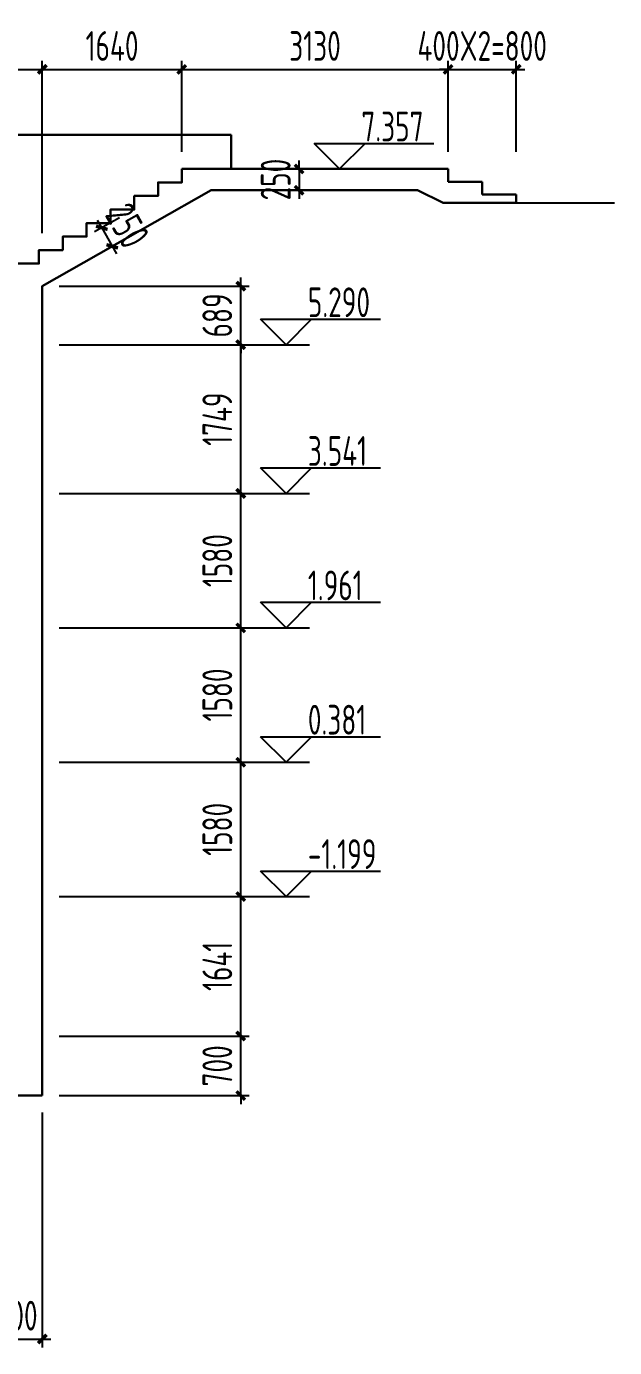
# Model space of a CAD drawing. Header units: millimetres. Extents: x -897614 to 191467, y -439928 to 101803.
# Drawn here: x -792655 to -785742, y -110281 to -94745 of the extents above; entities that cross this region are included whole.
import ezdxf

# ---------------------------------------------------------------- set-up
doc = ezdxf.new("R2010")
doc.units = ezdxf.units.MM
doc.header["$LTSCALE"] = 1000
for name, color, linetype in [('DIM_ELEV', 3, 'Continuous'), ('DIM_LEAD', 3, 'Continuous'), ('HC_ZP', 4, 'Continuous')]:
    doc.layers.add(name, color=color, linetype=linetype)
doc.layers.add('WALL', color=6, linetype='Continuous', lineweight=30)
doc.styles.add('TSSD', font='tssdeng.shx', dxfattribs={"width": 0.7, "bigfont": 'tssdchn.shx'})
doc.dimstyles.new('TSD', dxfattribs={"dimtxt": 350, "dimasz": 100, "dimexe": 100, "dimexo": 200, "dimgap": 100, "dimtad": 1, "dimdec": 0, "dimzin": 0, "dimdsep": 46, "dimtxsty": 'TSSD', "dimblk": 'ARCHTICK', "dimcen": 0.09, "dimclrt": 7, "dimazin": 2, "dimtfac": 1, "dimtdec": 0, "dimtix": 1, "dimtmove": 2, "dimatfit": 3, "dimfxl": 0, "dimtolj": 1, "dimtzin": 0, "dimarcsym": 0})

# ---------------------------------------------------------------- blocks, each defined once
blk = doc.blocks.new('_ArchTick')
at = {"color": 0, "linetype": 'ByBlock', "const_width": 0.4}
blk.add_lwpolyline([(-0.5, -0.5), (0.5, 0.5)], dxfattribs=at)
blk = doc.blocks.new('*D313')
at = {"layer": 'Defpoints', "color": 0, "transparency": 16777216}
for p in [(-793068, -107318, 0), (-792468, -107318, 0), (-792468, -110181)]:
    blk.add_point(p, dxfattribs=at)
at = {"layer": 'DIM_LEAD', "color": 0, "lineweight": -2, "transparency": 16777216}
for p, q in [((-793068, -107518), (-793068, -110281)), ((-792468, -107518), (-792468, -110281)), ((-793068, -110181), (-793168, -110181)), ((-793068, -110181), (-792468, -110181)), ((-792468, -110181), (-792368, -110181))]:
    blk.add_line(p, q, dxfattribs=at)
at = {"layer": 'DIM_LEAD', "color": 0, "lineweight": -2, "transparency": 16777216, "xscale": 100, "yscale": 100, "zscale": 100}
blk.add_blockref('_ArchTick', (-793068, -110181), dxfattribs=at)
at = {"layer": 'DIM_LEAD', "color": 0, "lineweight": -2, "transparency": 16777216, "xscale": 100, "yscale": 100, "zscale": 100, "rotation": 180}
blk.add_blockref('_ArchTick', (-792468, -110181), dxfattribs=at)
at = {"layer": 'DIM_LEAD', "color": 7, "transparency": 16777216, "insert": (-792768, -109906), "char_height": 350, "attachment_point": 5, "style": 'TSSD'}
blk.add_mtext('\\A1;600', dxfattribs=at)
blk = doc.blocks.new('*D314')
at = {"layer": 'Defpoints', "color": 0, "transparency": 16777216}
for p in [(-792468, -106618, 0), (-790136, -106618), (-792468, -107318, 0)]:
    blk.add_point(p, dxfattribs=at)
at = {"layer": 'DIM_LEAD', "color": 0, "lineweight": -2, "transparency": 16777216}
for p, q in [((-790136, -106618), (-790136, -106518)), ((-792268, -106618), (-790036, -106618)), ((-790136, -107318), (-790136, -106618)), ((-792268, -107318), (-790036, -107318)), ((-790136, -107318), (-790136, -107418))]:
    blk.add_line(p, q, dxfattribs=at)
at = {"layer": 'DIM_LEAD', "color": 0, "lineweight": -2, "transparency": 16777216, "xscale": 100, "yscale": 100, "zscale": 100}
for p, rotation in [((-790136, -106618), 270), ((-790136, -107318), 90)]:
    blk.add_blockref('_ArchTick', p, dxfattribs=dict(at, rotation=rotation))
at = {"layer": 'DIM_LEAD', "color": 7, "transparency": 16777216, "insert": (-790411, -106968), "char_height": 350, "attachment_point": 5, "rotation": 90, "style": 'TSSD'}
blk.add_mtext('\\A1;700', dxfattribs=at)
blk = doc.blocks.new('*D315')
at = {"layer": 'Defpoints', "color": 0, "transparency": 16777216}
for p in [(-792468, -104977, 0), (-790136, -104977), (-792468, -106618, 0)]:
    blk.add_point(p, dxfattribs=at)
at = {"layer": 'DIM_LEAD', "color": 0, "lineweight": -2, "transparency": 16777216}
for p, q in [((-792268, -104977), (-790036, -104977)), ((-790136, -106618), (-790136, -104977)), ((-792268, -106618), (-790036, -106618))]:
    blk.add_line(p, q, dxfattribs=at)
at = {"layer": 'DIM_LEAD', "color": 0, "lineweight": -2, "transparency": 16777216, "xscale": 100, "yscale": 100, "zscale": 100}
for p, rotation in [((-790136, -104977), 90), ((-790136, -106618), 270)]:
    blk.add_blockref('_ArchTick', p, dxfattribs=dict(at, rotation=rotation))
at = {"layer": 'DIM_LEAD', "color": 7, "transparency": 16777216, "insert": (-790411, -105798), "char_height": 350, "attachment_point": 5, "rotation": 90, "style": 'TSSD'}
blk.add_mtext('\\A1;1641', dxfattribs=at)
blk = doc.blocks.new('*D316')
at = {"layer": 'Defpoints', "color": 0, "transparency": 16777216}
for p in [(-792468, -103397, 0), (-790136, -103397), (-792468, -104977, 0)]:
    blk.add_point(p, dxfattribs=at)
at = {"layer": 'DIM_LEAD', "color": 0, "lineweight": -2, "transparency": 16777216}
for p, q in [((-792268, -103397), (-790036, -103397)), ((-790136, -104977), (-790136, -103397)), ((-792268, -104977), (-790036, -104977))]:
    blk.add_line(p, q, dxfattribs=at)
at = {"layer": 'DIM_LEAD', "color": 0, "lineweight": -2, "transparency": 16777216, "xscale": 100, "yscale": 100, "zscale": 100}
for p, rotation in [((-790136, -103397), 90), ((-790136, -104977), 270)]:
    blk.add_blockref('_ArchTick', p, dxfattribs=dict(at, rotation=rotation))
at = {"layer": 'DIM_LEAD', "color": 7, "transparency": 16777216, "insert": (-790411, -104187), "char_height": 350, "attachment_point": 5, "rotation": 90, "style": 'TSSD'}
blk.add_mtext('\\A1;1580', dxfattribs=at)
blk = doc.blocks.new('*D317')
at = {"layer": 'Defpoints', "color": 0, "transparency": 16777216}
for p in [(-792468, -101817, 0), (-790136, -101817), (-792468, -103397, 0)]:
    blk.add_point(p, dxfattribs=at)
at = {"layer": 'DIM_LEAD', "color": 0, "lineweight": -2, "transparency": 16777216}
for p, q in [((-792268, -101817), (-790036, -101817)), ((-790136, -103397), (-790136, -101817)), ((-792268, -103397), (-790036, -103397))]:
    blk.add_line(p, q, dxfattribs=at)
at = {"layer": 'DIM_LEAD', "color": 0, "lineweight": -2, "transparency": 16777216, "xscale": 100, "yscale": 100, "zscale": 100}
for p, rotation in [((-790136, -101817), 90), ((-790136, -103397), 270)]:
    blk.add_blockref('_ArchTick', p, dxfattribs=dict(at, rotation=rotation))
at = {"layer": 'DIM_LEAD', "color": 7, "transparency": 16777216, "insert": (-790411, -102607), "char_height": 350, "attachment_point": 5, "rotation": 90, "style": 'TSSD'}
blk.add_mtext('\\A1;1580', dxfattribs=at)
blk = doc.blocks.new('*D318')
at = {"layer": 'Defpoints', "color": 0, "transparency": 16777216}
for p in [(-792468, -100237, 0), (-790136, -100237), (-792468, -101817, 0)]:
    blk.add_point(p, dxfattribs=at)
at = {"layer": 'DIM_LEAD', "color": 0, "lineweight": -2, "transparency": 16777216}
for p, q in [((-792268, -100237), (-790036, -100237)), ((-790136, -101817), (-790136, -100237)), ((-792268, -101817), (-790036, -101817))]:
    blk.add_line(p, q, dxfattribs=at)
at = {"layer": 'DIM_LEAD', "color": 0, "lineweight": -2, "transparency": 16777216, "xscale": 100, "yscale": 100, "zscale": 100}
for p, rotation in [((-790136, -100237), 90), ((-790136, -101817), 270)]:
    blk.add_blockref('_ArchTick', p, dxfattribs=dict(at, rotation=rotation))
at = {"layer": 'DIM_LEAD', "color": 7, "transparency": 16777216, "insert": (-790411, -101027), "char_height": 350, "attachment_point": 5, "rotation": 90, "style": 'TSSD'}
blk.add_mtext('\\A1;1580', dxfattribs=at)
blk = doc.blocks.new('*D319')
at = {"layer": 'Defpoints', "color": 0, "transparency": 16777216}
for p in [(-792468, -98488, 0), (-790136, -98488), (-792468, -100237, 0)]:
    blk.add_point(p, dxfattribs=at)
at = {"layer": 'DIM_LEAD', "color": 0, "lineweight": -2, "transparency": 16777216}
for p, q in [((-792268, -98488), (-790036, -98488)), ((-790136, -100237), (-790136, -98488)), ((-792268, -100237), (-790036, -100237))]:
    blk.add_line(p, q, dxfattribs=at)
at = {"layer": 'DIM_LEAD', "color": 0, "lineweight": -2, "transparency": 16777216, "xscale": 100, "yscale": 100, "zscale": 100}
for p, rotation in [((-790136, -98488), 90), ((-790136, -100237), 270)]:
    blk.add_blockref('_ArchTick', p, dxfattribs=dict(at, rotation=rotation))
at = {"layer": 'DIM_LEAD', "color": 7, "transparency": 16777216, "insert": (-790411, -99363), "char_height": 350, "attachment_point": 5, "rotation": 90, "style": 'TSSD'}
blk.add_mtext('\\A1;1749', dxfattribs=at)
blk = doc.blocks.new('*D320')
at = {"layer": 'Defpoints', "color": 0, "transparency": 16777216}
for p in [(-792468, -97799, 0), (-790136, -97799), (-792468, -98488, 0)]:
    blk.add_point(p, dxfattribs=at)
at = {"layer": 'DIM_LEAD', "color": 0, "lineweight": -2, "transparency": 16777216}
for p, q in [((-790136, -97799), (-790136, -97699)), ((-792268, -97799), (-790036, -97799)), ((-790136, -98488), (-790136, -97799)), ((-792268, -98488), (-790036, -98488)), ((-790136, -98488), (-790136, -98588))]:
    blk.add_line(p, q, dxfattribs=at)
at = {"layer": 'DIM_LEAD', "color": 0, "lineweight": -2, "transparency": 16777216, "xscale": 100, "yscale": 100, "zscale": 100}
for p, rotation in [((-790136, -97799), 270), ((-790136, -98488), 90)]:
    blk.add_blockref('_ArchTick', p, dxfattribs=dict(at, rotation=rotation))
at = {"layer": 'DIM_LEAD', "color": 7, "transparency": 16777216, "insert": (-790411, -98143), "char_height": 350, "attachment_point": 5, "rotation": 90, "style": 'TSSD'}
blk.add_mtext('\\A1;689', dxfattribs=at)
blk = doc.blocks.new('*D606')
at = {"layer": 'Defpoints', "color": 0, "transparency": 16777216}
for p in [(-792468, -95250), (-800888, -96019, 0), (-792468, -97375, 0)]:
    blk.add_point(p, dxfattribs=at)
at = {"layer": 'DIM_LEAD', "color": 0, "lineweight": -2, "transparency": 16777216}
for p, q in [((-800888, -95819), (-800888, -95150)), ((-792468, -97175), (-792468, -95150)), ((-800888, -95250), (-792468, -95250))]:
    blk.add_line(p, q, dxfattribs=at)
at = {"layer": 'DIM_LEAD', "color": 0, "lineweight": -2, "transparency": 16777216, "xscale": 100, "yscale": 100, "zscale": 100, "rotation": 180}
blk.add_blockref('_ArchTick', (-800888, -95250), dxfattribs=at)
at = {"layer": 'DIM_LEAD', "color": 0, "lineweight": -2, "transparency": 16777216, "xscale": 100, "yscale": 100, "zscale": 100}
blk.add_blockref('_ArchTick', (-792468, -95250), dxfattribs=at)
at = {"layer": 'DIM_LEAD', "color": 7, "transparency": 16777216, "insert": (-796678, -94975), "char_height": 350, "attachment_point": 5, "style": 'TSSD'}
blk.add_mtext('\\A1;8420', dxfattribs=at)
blk = doc.blocks.new('*D607')
at = {"layer": 'Defpoints', "color": 0, "transparency": 16777216}
for p in [(-790828, -95250), (-790828, -96421, 0), (-792468, -97375, 0)]:
    blk.add_point(p, dxfattribs=at)
at = {"layer": 'DIM_LEAD', "color": 0, "lineweight": -2, "transparency": 16777216}
for p, q in [((-792468, -97175), (-792468, -95150)), ((-790828, -96221), (-790828, -95150)), ((-792468, -95250), (-790828, -95250))]:
    blk.add_line(p, q, dxfattribs=at)
at = {"layer": 'DIM_LEAD', "color": 0, "lineweight": -2, "transparency": 16777216, "xscale": 100, "yscale": 100, "zscale": 100, "rotation": 180}
blk.add_blockref('_ArchTick', (-792468, -95250), dxfattribs=at)
at = {"layer": 'DIM_LEAD', "color": 0, "lineweight": -2, "transparency": 16777216, "xscale": 100, "yscale": 100, "zscale": 100}
blk.add_blockref('_ArchTick', (-790828, -95250), dxfattribs=at)
at = {"layer": 'DIM_LEAD', "color": 7, "transparency": 16777216, "insert": (-791648, -94975), "char_height": 350, "attachment_point": 5, "style": 'TSSD'}
blk.add_mtext('\\A1;1640', dxfattribs=at)
blk = doc.blocks.new('*D608')
at = {"layer": 'Defpoints', "color": 0, "transparency": 16777216}
for p in [(-787698, -95250), (-790828, -96421, 0), (-787698, -96421, 0)]:
    blk.add_point(p, dxfattribs=at)
at = {"layer": 'DIM_LEAD', "color": 0, "lineweight": -2, "transparency": 16777216}
for p, q in [((-790828, -96221), (-790828, -95150)), ((-787698, -96221), (-787698, -95150)), ((-790828, -95250), (-787698, -95250))]:
    blk.add_line(p, q, dxfattribs=at)
at = {"layer": 'DIM_LEAD', "color": 0, "lineweight": -2, "transparency": 16777216, "xscale": 100, "yscale": 100, "zscale": 100, "rotation": 180}
blk.add_blockref('_ArchTick', (-790828, -95250), dxfattribs=at)
at = {"layer": 'DIM_LEAD', "color": 0, "lineweight": -2, "transparency": 16777216, "xscale": 100, "yscale": 100, "zscale": 100}
blk.add_blockref('_ArchTick', (-787698, -95250), dxfattribs=at)
at = {"layer": 'DIM_LEAD', "color": 7, "transparency": 16777216, "insert": (-789263, -94975), "char_height": 350, "attachment_point": 5, "style": 'TSSD'}
blk.add_mtext('\\A1;3130', dxfattribs=at)
blk = doc.blocks.new('*D609')
at = {"layer": 'Defpoints', "color": 0, "transparency": 16777216}
for p in [(-786898, -95250), (-787698, -96421, 0), (-786898, -96421, 0)]:
    blk.add_point(p, dxfattribs=at)
at = {"layer": 'DIM_LEAD', "color": 0, "lineweight": -2, "transparency": 16777216}
for p, q in [((-787698, -96221), (-787698, -95150)), ((-786898, -96221), (-786898, -95150)), ((-787698, -95250), (-787798, -95250)), ((-787698, -95250), (-786898, -95250)), ((-786898, -95250), (-786798, -95250))]:
    blk.add_line(p, q, dxfattribs=at)
at = {"layer": 'DIM_LEAD', "color": 0, "lineweight": -2, "transparency": 16777216, "xscale": 100, "yscale": 100, "zscale": 100}
blk.add_blockref('_ArchTick', (-787698, -95250), dxfattribs=at)
at = {"layer": 'DIM_LEAD', "color": 0, "lineweight": -2, "transparency": 16777216, "xscale": 100, "yscale": 100, "zscale": 100, "rotation": 180}
blk.add_blockref('_ArchTick', (-786898, -95250), dxfattribs=at)
at = {"layer": 'DIM_LEAD', "color": 7, "transparency": 16777216, "insert": (-787298, -94975), "char_height": 350, "attachment_point": 5, "style": 'TSSD'}
blk.add_mtext('\\A1;400X2=800', dxfattribs=at)
blk = doc.blocks.new('*D843')
at = {"layer": 'Defpoints', "color": 0, "transparency": 16777216}
for p in [(-791388, -96898, 0), (-791241, -97102, 0), (-791646, -97331)]:
    blk.add_point(p, dxfattribs=at)
at = {"layer": 'DIM_LEAD', "color": 0, "lineweight": -2, "transparency": 16777216}
for p, q in [((-791562, -96996), (-791856, -97162)), ((-791769, -97113), (-791818, -97026)), ((-791769, -97113), (-791646, -97331)), ((-791415, -97200), (-791733, -97380)), ((-791646, -97331), (-791597, -97418))]:
    blk.add_line(p, q, dxfattribs=at)
for p, xscale, yscale, zscale, rotation in [((-791769, -97113), 100, 100, 100, 299.4354163613926), ((-791646, -97331), 99.99999999999999, 99.99999999999999, 99.99999999999999, 119.4354163613926)]:
    blk.add_blockref('_ArchTick', p, dxfattribs=dict(at, xscale=xscale, yscale=yscale, zscale=zscale, rotation=rotation))
at = {"layer": 'DIM_LEAD', "color": 7, "transparency": 16777216, "insert": (-791468, -97087), "char_height": 350, "attachment_point": 5, "rotation": 299.4354, "style": 'TSSD'}
blk.add_mtext('\\A1;250', dxfattribs=at)
blk = doc.blocks.new('*D844')
at = {"layer": 'Defpoints', "color": 0, "transparency": 16777216}
for p in [(-790248, -96421, 0), (-790248, -96671, 0), (-789450, -96671)]:
    blk.add_point(p, dxfattribs=at)
at = {"layer": 'DIM_LEAD', "color": 0, "lineweight": -2, "transparency": 16777216}
for p, q in [((-789450, -96421), (-789450, -96321)), ((-790048, -96421), (-789350, -96421)), ((-789450, -96421), (-789450, -96671)), ((-790048, -96671), (-789350, -96671)), ((-789450, -96671), (-789450, -96771))]:
    blk.add_line(p, q, dxfattribs=at)
at = {"layer": 'DIM_LEAD', "color": 0, "lineweight": -2, "transparency": 16777216, "xscale": 100, "yscale": 100, "zscale": 100}
for p, rotation in [((-789450, -96421), 270), ((-789450, -96671), 90)]:
    blk.add_blockref('_ArchTick', p, dxfattribs=dict(at, rotation=rotation))
at = {"layer": 'DIM_LEAD', "color": 7, "transparency": 16777216, "insert": (-789725, -96546), "char_height": 350, "attachment_point": 5, "rotation": 90, "style": 'TSSD'}
blk.add_mtext('\\A1;250', dxfattribs=at)

msp = doc.modelspace()

# ---------------------------------------------------------------- linework, layer by layer
at = {"layer": 'DIM_ELEV'}
for p, q in [((-788973.57525, -96421.0803, 0), (-789273.57525, -96121.0803, 0)), ((-789273.57525, -96121.0803, 0), (-787864.78284, -96121.0803, 0)), ((-788973.57525, -96421.0803, 0), (-788673.57525, -96121.0803, 0)), ((-789602.48667, -98488.0803), (-789902.48667, -98188.0803)), ((-789902.48667, -98188.0803), (-788493.69426, -98188.0803)), ((-789602.48667, -98488.0803), (-789302.48667, -98188.0803)), ((-790035.98967, -98488.0803), (-789326.56225, -98488.0803)), ((-789602.48667, -100237.0803), (-789902.48667, -99937.0803)), ((-789902.48667, -99937.0803), (-788493.69426, -99937.0803)), ((-789602.48667, -100237.0803), (-789302.48667, -99937.0803)), ((-790035.98967, -100237.0803), (-789326.56225, -100237.0803)), ((-789602.48667, -101817.0803), (-789902.48667, -101517.0803)), ((-789902.48667, -101517.0803), (-788493.69426, -101517.0803)), ((-789602.48667, -101817.0803), (-789302.48667, -101517.0803)), ((-790035.98967, -101817.0803), (-789326.56225, -101817.0803)), ((-789602.48667, -103397.0803), (-789902.48667, -103097.0803)), ((-789902.48667, -103097.0803), (-788493.69426, -103097.0803)), ((-789602.48667, -103397.0803), (-789302.48667, -103097.0803)), ((-790035.98967, -103397.0803), (-789326.56225, -103397.0803)), ((-789602.48667, -104977.0803), (-789902.48667, -104677.0803)), ((-789902.48667, -104677.0803), (-788493.69426, -104677.0803)), ((-789602.48667, -104977.0803), (-789302.48667, -104677.0803)), ((-790035.98967, -104977.0803), (-789326.56225, -104977.0803))]:
    msp.add_line(p, q, dxfattribs=at)
at = {"layer": 'HC_ZP', "color": 7}
msp.add_line((-786897.86299, -96821.0803, 0), (-785742.05288, -96821.0803, 0), dxfattribs=at)
at = {"layer": 'WALL'}
for p, q in [((-800887.86298, -96019.0803, 0), (-790247.86307, -96019.0803, 0)), ((-790247.86307, -96019.0803, 0), (-790247.86307, -96421.0803, 0)), ((-787697.86299, -96421.0803, 0), (-790827.86299, -96421.0803, 0)), ((-787697.86299, -96571.0803, 0), (-787697.86299, -96421.0803, 0)), ((-787297.86299, -96571.0803, 0), (-787697.86299, -96571.0803, 0)), ((-787297.86299, -96721.0803, 0), (-787297.86299, -96571.0803, 0)), ((-788056.87998, -96671.0803, 0), (-787756.87998, -96821.0803, 0)), ((-786897.86299, -96721.0803, 0), (-787297.86299, -96721.0803, 0)), ((-786897.86299, -96821.0803, 0), (-786897.86299, -96721.0803, 0)), ((-787756.87998, -96821.0803, 0), (-786897.86299, -96821.0803, 0)), ((-792467.86297, -107318.0803, 0), (-803537.86299, -107318.0803, 0))]:
    msp.add_line(p, q, dxfattribs=at)
at = {"layer": 'WALL', "elevation": 0}
for points in [[(-790827.86299, -96421.0803), (-790827.86299, -96580.0803), (-791107.86299, -96580.0803), (-791107.86299, -96739.0803), (-791387.86299, -96739.0803), (-791387.86299, -96898.0803), (-791667.86299, -96898.0803), (-791667.86299, -97057.0803), (-791947.86299, -97057.0803), (-791947.86299, -97216.0803), (-792227.86299, -97216.0803), (-792227.86299, -97375.0803), (-792507.86299, -97375.0803), (-792507.86299, -97534.0803), (-792787.86299, -97534.0803)], [(-788056.87998, -96671.0803), (-790481.83257, -96671.0803), (-792467.86297, -97798.86185), (-792467.86297, -107318.0803)]]:
    msp.add_lwpolyline(points, dxfattribs=at)

# ---------------------------------------------------------------- texts
at = {"layer": 'DIM_ELEV', "style": 'TSSD', "width": 0.7}
for s, p in [('7.357', (-788718.04986, -96096.98525, 0)), ('5.290', (-789346.96129, -98163.98525)), ('3.541', (-789346.96129, -99912.98525)), ('1.961', (-789346.96129, -101492.98525)), ('0.381', (-789346.96129, -103072.98525)), ('-1.199', (-789346.96129, -104652.98525))]:
    msp.add_text(s, height=350, dxfattribs=at).set_placement(p)

# ---------------------------------------------------------------- dimensions: what is measured, and where the dimension line sits
at = {"layer": 'DIM_LEAD'}
for base, p1, p2, picture, middle in [((-792467.86297, -95249.8117), (-800887.86298, -96019.0803, 0), (-792467.86297, -97375.0803, 0), '*D606', (-796677.86298, -94974.8117)), ((-790827.86299, -95249.8117), (-792467.86297, -97375.0803, 0), (-790827.86299, -96421.0803, 0), '*D607', (-791647.86298, -94974.8117)), ((-787697.86299, -95249.8117), (-790827.86299, -96421.0803, 0), (-787697.86299, -96421.0803, 0), '*D608', (-789262.86299, -94974.8117)), ((-792467.86297, -110180.84048), (-793067.86299, -107318.0803, 0), (-792467.86297, -107318.0803, 0), '*D313', (-792767.86298, -109905.84048))]:
    dim = msp.add_linear_dim(base=base, p1=p1, p2=p2, dimstyle='TSD', dxfattribs=at)
    dim.commit()
    dim.dimension.update_dxf_attribs({"geometry": picture, "text_midpoint": middle})
dim = msp.add_linear_dim(base=(-786897.86299, -95249.8117), p1=(-787697.86299, -96421.0803, 0), p2=(-786897.86299, -96421.0803, 0), text='400X2=<>', dimstyle='TSD', dxfattribs=at)
dim.commit()
dim.dimension.update_dxf_attribs({"geometry": '*D609', "text_midpoint": (-787297.86299, -94974.8117)})
dim = msp.add_linear_dim(base=(-789449.70206, -96671.0803), p1=(-790247.86307, -96421.0803, 0), p2=(-790247.86307, -96671.0803, 0), angle=90, dimstyle='TSD', override={"dimfxl": 250}, dxfattribs=at)
dim.commit()
dim.dimension.update_dxf_attribs({"geometry": '*D844', "text_midpoint": (-789724.70206, -96546.0803)})
for base, p1, p2, angle, picture, middle in [((-791646.05927, -97330.74739, 0), (-791387.86299, -96898.0803, 0), (-791240.7988, -97102.06469, 0), 299.43541636, '*D843', (-791467.97096, -97086.76939, 0)), ((-790135.98967, -97798.86185), (-792467.86297, -98488.0803, 0), (-792467.86297, -97798.86185, 0), 90, '*D320', (-790410.98967, -98143.47107)), ((-790135.98967, -98488.0803), (-792467.86297, -100237.0803, 0), (-792467.86297, -98488.0803, 0), 90, '*D319', (-790410.98967, -99362.5803)), ((-790135.98967, -100237.0803), (-792467.86297, -101817.0803, 0), (-792467.86297, -100237.0803, 0), 90, '*D318', (-790410.98967, -101027.0803)), ((-790135.98967, -101817.0803), (-792467.86297, -103397.0803, 0), (-792467.86297, -101817.0803, 0), 90, '*D317', (-790410.98967, -102607.0803)), ((-790135.98967, -103397.0803), (-792467.86297, -104977.0803, 0), (-792467.86297, -103397.0803, 0), 90, '*D316', (-790410.98967, -104187.0803)), ((-790135.98967, -104977.0803), (-792467.86297, -106618.0803, 0), (-792467.86297, -104977.0803, 0), 90, '*D315', (-790410.98967, -105797.5803)), ((-790135.98967, -106618.0803), (-792467.86297, -107318.0803, 0), (-792467.86297, -106618.0803, 0), 90, '*D314', (-790410.98967, -106968.0803))]:
    dim = msp.add_linear_dim(base=base, p1=p1, p2=p2, angle=angle, dimstyle='TSD', dxfattribs=at)
    dim.commit()
    dim.dimension.update_dxf_attribs({"geometry": picture, "text_midpoint": middle})

doc.saveas('drawing.dxf')
